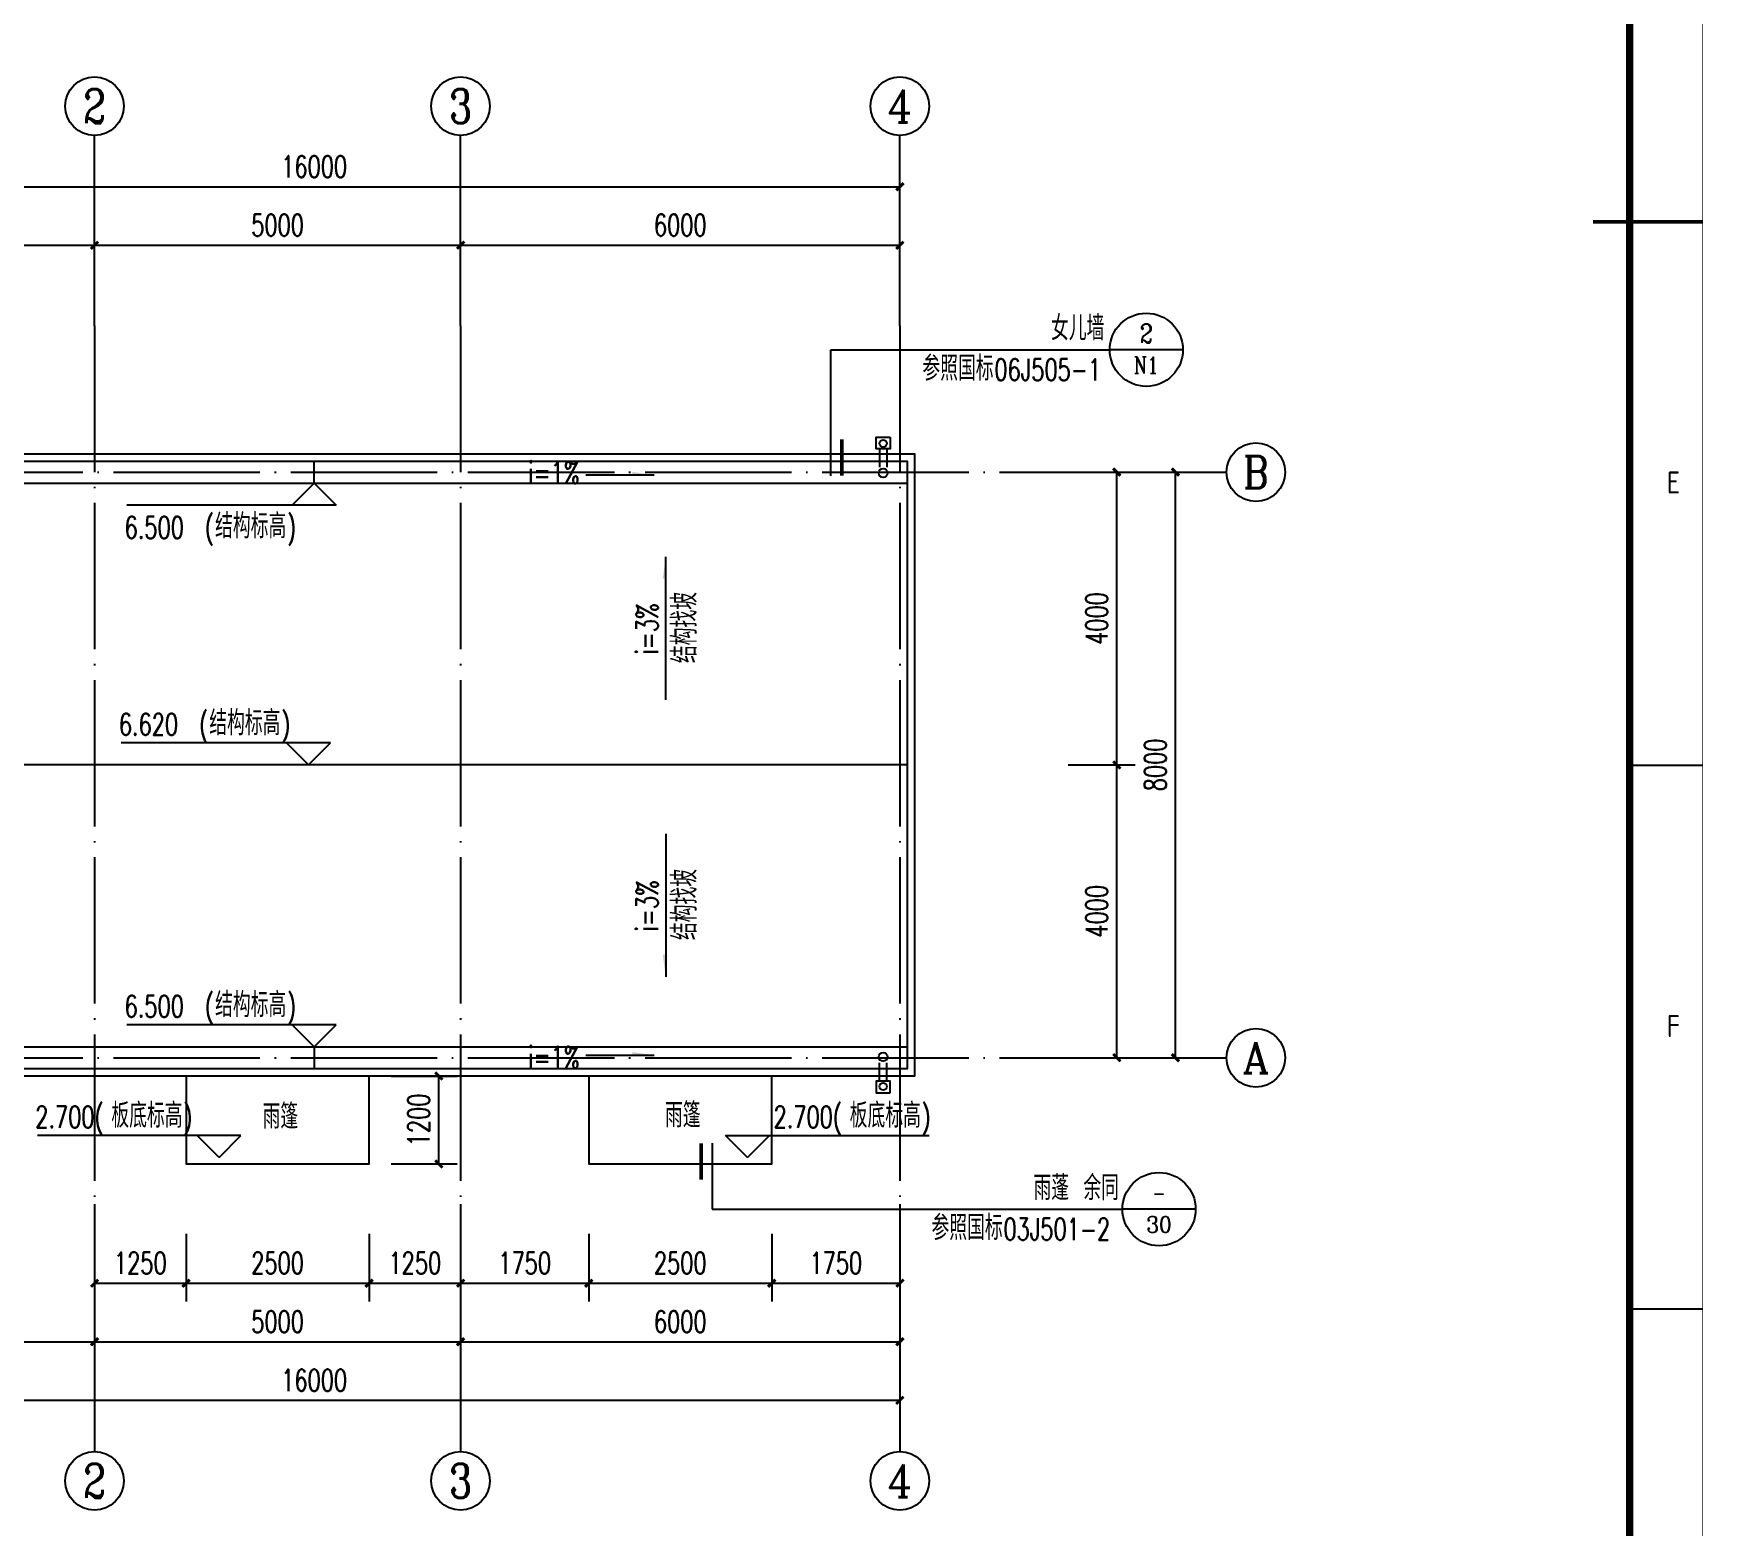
# Model space of a CAD drawing. Extents: x 36816 to 262577, y 14502 to 89811.
# Drawn here: x 239752 to 262577, y 33087 to 53485 of the extents above; entities that cross this region are included whole.
import ezdxf
from ezdxf.enums import TextEntityAlignment as Align

# ---------------------------------------------------------------- set-up
doc = ezdxf.new("R2010")
doc.units = 0
doc.header["$LTSCALE"] = 1000
doc.header["$MEASUREMENT"] = 0
doc.linetypes.add('DASH', pattern=[0.35, 0.25, -0.1])
doc.linetypes.add('DOTE', pattern=[2.42, 2, -0.2, 0.02, -0.2])
doc.layers.get('0').update_dxf_attribs({"color": 8})
doc.layers.get('Defpoints').update_dxf_attribs({"color": 8})
for name, color, linetype in [('3T_WOOD', 8, 'Continuous'), ('AXIS', 8, 'Continuous'), ('AXIS_TEXT', 8, 'Continuous'), ('DIM_ELEV', 8, 'Continuous'), ('DIM_IDEN', 8, 'Continuous'), ('DIM_SYMB', 8, 'Continuous'), ('DOTE', 8, 'DOTE'), ('PUB_DIM', 8, 'Continuous'), ('PUB_TEXT', 8, 'Continuous'), ('坡道', 8, 'Continuous')]:
    doc.layers.add(name, color=color, linetype=linetype)
doc.styles.add('_TCH_AXIS', font='COMPLEX.shx', dxfattribs={"bigfont": 'gbcbig.shx'})
doc.styles.add('_TCH_DIM', font='simplex.shx', dxfattribs={"bigfont": 'gbcbig.shx'})
doc.styles.add('_TCH_DIM_T3', font='simplex.shx', dxfattribs={"width": 0.705882, "bigfont": 'gbcbig.shx'})
doc.styles.add('_TCH_LABEL', font='COMPLEX', dxfattribs={"bigfont": 'GBCBIG'})
doc.styles.add('COMPLEX', font='COMPLEX')
doc.styles.get("Standard").update_dxf_attribs({"font": 'gbenor.shx', "bigfont": 'gbcbig.shx'})
doc.styles.add('TK', font='GEDITXT.SHX', dxfattribs={"width": 0.85, "height": 3.5, "bigfont": 'DXT.SHX'})
doc.dimstyles.new('_TCH_ARCH&&100', dxfattribs={"dimtxt": 297.5, "dimasz": 100, "dimexe": 250, "dimexo": 300, "dimgap": 126.25, "dimtad": 1, "dimdec": 0, "dimzin": 0, "dimdsep": 46, "dimtxsty": '_TCH_DIM_T3', "dimblk": 'ARCHTICK', "dimcen": 0.09, "dimclrt": 7, "dimazin": 2, "dimtfac": 1, "dimtdec": 0, "dimtix": 1, "dimtmove": 2, "dimatfit": 3, "dimldrblk": 'ARCHTICK', "dimfxl": 0, "dimtolj": 1, "dimtzin": 0, "dimarcsym": 0})

# ---------------------------------------------------------------- blocks, each defined once
blk = doc.blocks.new('GEDI_WK_A11')
at = {"color": 3}
for p, q in [((1040, 297), (1050, 297)), ((1040, 222.75), (1050, 222.75)), ((1040, 148.5), (1050, 148.5))]:
    blk.add_line(p, q, dxfattribs=at)
for points, const_width in [([(0, 0), (1050, 0), (1050, 594), (0, 594)], 0.1), ([(25, 10), (1040, 10), (1040, 584), (25, 584)], 1)]:
    blk.add_lwpolyline(points, close=True, dxfattribs=dict(at, const_width=const_width))
at = {"color": 3, "const_width": 0.5}
blk.add_lwpolyline([(1035, 297), (1050, 297)], dxfattribs=at)
at = {"color": 3}
for s, p in [('E', (1046, 259.88)), ('F', (1046, 185.62))]:
    blk.add_text(s, height=3, dxfattribs=at).set_placement(p, align=Align.CENTER)
blk = doc.blocks.new('A$C7DF8697A')
blk.add_blockref('GEDI_WK_A11', (0, 0))
at = {"style": 'TK', "width": 0.85}
for tag, height, p in [('PROJECTNAME', 4.75, (985, 44)), ('PHASE', 4, (1027, 44)), ('DRAWINGNAME', 4.75, (995, 31))]:
    blk.add_attdef(tag, text='', height=height, dxfattribs=at).set_placement(p, align=Align.MIDDLE_CENTER)
for tag, p, height in [('APPROVE', (872, 32.75), 3.5), ('DESIGN', (917, 32.75), 3.5), ('REVIEW1', (872, 25.75), 3.5), ('DRAW', (917, 25.75), 3.5), ('REVIEW2', (872, 18.75), 3.5), ('PROPORTION', (917, 18.75), 3.5), ('DRAWINGNUMBER', (967, 18.5), 4), ('CHECK', (872, 11.75), 3.5), ('DATE', (917, 11.75), 3.5), ('VERSION', (1033, 11.75), 3.5)]:
    blk.add_attdef(tag, p, '', height=height, dxfattribs=at)
blk = doc.blocks.new('_ArchTick')
at = {"color": 0, "linetype": 'ByBlock', "const_width": 0.4}
blk.add_lwpolyline([(-0.5, -0.5), (0.5, 0.5)], dxfattribs=at)
blk = doc.blocks.new('*D111')
at = {"layer": 'Defpoints', "color": 0, "transparency": 16777216}
for p in [(244337, 39242), (245289, 39242), (244337, 38042)]:
    blk.add_point(p, dxfattribs=at)
at = {"layer": 'PUB_DIM', "color": 0, "lineweight": -2, "transparency": 16777216}
for p, q in [((244637, 39242), (245539, 39242)), ((245289, 38042), (245289, 39242)), ((244637, 38042), (245539, 38042))]:
    blk.add_line(p, q, dxfattribs=at)
at = {"layer": 'PUB_DIM', "color": 0, "lineweight": -2, "transparency": 16777216, "xscale": 100, "yscale": 100, "zscale": 100}
for p, rotation in [((245289, 39242), 90), ((245289, 38042), 270)]:
    blk.add_blockref('_ArchTick', p, dxfattribs=dict(at, rotation=rotation))
at = {"layer": 'PUB_DIM', "color": 7, "transparency": 16777216, "insert": (245014, 38642), "char_height": 297.5, "attachment_point": 5, "rotation": 90, "style": '_TCH_DIM_T3'}
blk.add_mtext('\\A1;1200', dxfattribs=at)
blk = doc.blocks.new('*D112')
at = {"layer": 'Defpoints', "color": 0, "transparency": 16777216}
for p in [(240587, 37385), (241837, 37385), (241837, 36412)]:
    blk.add_point(p, dxfattribs=at)
at = {"layer": 'PUB_DIM', "color": 0, "lineweight": -2, "transparency": 16777216}
for p, q in [((240587, 37085), (240587, 36162)), ((241837, 37085), (241837, 36162)), ((240587, 36412), (241837, 36412))]:
    blk.add_line(p, q, dxfattribs=at)
at = {"layer": 'PUB_DIM', "color": 0, "lineweight": -2, "transparency": 16777216, "xscale": 100, "yscale": 100, "zscale": 100, "rotation": 180}
blk.add_blockref('_ArchTick', (240587, 36412), dxfattribs=at)
at = {"layer": 'PUB_DIM', "color": 0, "lineweight": -2, "transparency": 16777216, "xscale": 100, "yscale": 100, "zscale": 100}
blk.add_blockref('_ArchTick', (241837, 36412), dxfattribs=at)
at = {"layer": 'PUB_DIM', "color": 7, "transparency": 16777216, "insert": (241212, 36687), "char_height": 297.5, "attachment_point": 5, "style": '_TCH_DIM_T3'}
blk.add_mtext('\\A1;1250', dxfattribs=at)
blk = doc.blocks.new('*D113')
at = {"layer": 'Defpoints', "color": 0, "transparency": 16777216}
for p in [(241837, 37385), (244337, 37385), (244337, 36412)]:
    blk.add_point(p, dxfattribs=at)
at = {"layer": 'PUB_DIM', "color": 0, "lineweight": -2, "transparency": 16777216}
for p, q in [((241837, 37085), (241837, 36162)), ((244337, 37085), (244337, 36162)), ((241837, 36412), (244337, 36412))]:
    blk.add_line(p, q, dxfattribs=at)
at = {"layer": 'PUB_DIM', "color": 0, "lineweight": -2, "transparency": 16777216, "xscale": 100, "yscale": 100, "zscale": 100, "rotation": 180}
blk.add_blockref('_ArchTick', (241837, 36412), dxfattribs=at)
at = {"layer": 'PUB_DIM', "color": 0, "lineweight": -2, "transparency": 16777216, "xscale": 100, "yscale": 100, "zscale": 100}
blk.add_blockref('_ArchTick', (244337, 36412), dxfattribs=at)
at = {"layer": 'PUB_DIM', "color": 7, "transparency": 16777216, "insert": (243087, 36687), "char_height": 297.5, "attachment_point": 5, "style": '_TCH_DIM_T3'}
blk.add_mtext('\\A1;2500', dxfattribs=at)
blk = doc.blocks.new('*D114')
at = {"layer": 'Defpoints', "color": 0, "transparency": 16777216}
for p in [(244337, 37385), (245587, 37385), (245587, 36412)]:
    blk.add_point(p, dxfattribs=at)
at = {"layer": 'PUB_DIM', "color": 0, "lineweight": -2, "transparency": 16777216}
for p, q in [((244337, 37085), (244337, 36162)), ((245587, 37085), (245587, 36162)), ((244337, 36412), (245587, 36412))]:
    blk.add_line(p, q, dxfattribs=at)
at = {"layer": 'PUB_DIM', "color": 0, "lineweight": -2, "transparency": 16777216, "xscale": 100, "yscale": 100, "zscale": 100, "rotation": 180}
blk.add_blockref('_ArchTick', (244337, 36412), dxfattribs=at)
at = {"layer": 'PUB_DIM', "color": 0, "lineweight": -2, "transparency": 16777216, "xscale": 100, "yscale": 100, "zscale": 100}
blk.add_blockref('_ArchTick', (245587, 36412), dxfattribs=at)
at = {"layer": 'PUB_DIM', "color": 7, "transparency": 16777216, "insert": (244962, 36687), "char_height": 297.5, "attachment_point": 5, "style": '_TCH_DIM_T3'}
blk.add_mtext('\\A1;1250', dxfattribs=at)
blk = doc.blocks.new('*D115')
at = {"layer": 'Defpoints', "color": 0, "transparency": 16777216}
for p in [(245587, 37385), (247337, 37385), (247337, 36412)]:
    blk.add_point(p, dxfattribs=at)
at = {"layer": 'PUB_DIM', "color": 0, "lineweight": -2, "transparency": 16777216}
for p, q in [((245587, 37085), (245587, 36162)), ((247337, 37085), (247337, 36162)), ((245587, 36412), (247337, 36412))]:
    blk.add_line(p, q, dxfattribs=at)
at = {"layer": 'PUB_DIM', "color": 0, "lineweight": -2, "transparency": 16777216, "xscale": 100, "yscale": 100, "zscale": 100, "rotation": 180}
blk.add_blockref('_ArchTick', (245587, 36412), dxfattribs=at)
at = {"layer": 'PUB_DIM', "color": 0, "lineweight": -2, "transparency": 16777216, "xscale": 100, "yscale": 100, "zscale": 100}
blk.add_blockref('_ArchTick', (247337, 36412), dxfattribs=at)
at = {"layer": 'PUB_DIM', "color": 7, "transparency": 16777216, "insert": (246462, 36687), "char_height": 297.5, "attachment_point": 5, "style": '_TCH_DIM_T3'}
blk.add_mtext('\\A1;1750', dxfattribs=at)
blk = doc.blocks.new('*D116')
at = {"layer": 'Defpoints', "color": 0, "transparency": 16777216}
for p in [(247337, 37385), (249837, 37385), (249837, 36412)]:
    blk.add_point(p, dxfattribs=at)
at = {"layer": 'PUB_DIM', "color": 0, "lineweight": -2, "transparency": 16777216}
for p, q in [((247337, 37085), (247337, 36162)), ((249837, 37085), (249837, 36162)), ((247337, 36412), (249837, 36412))]:
    blk.add_line(p, q, dxfattribs=at)
at = {"layer": 'PUB_DIM', "color": 0, "lineweight": -2, "transparency": 16777216, "xscale": 100, "yscale": 100, "zscale": 100, "rotation": 180}
blk.add_blockref('_ArchTick', (247337, 36412), dxfattribs=at)
at = {"layer": 'PUB_DIM', "color": 0, "lineweight": -2, "transparency": 16777216, "xscale": 100, "yscale": 100, "zscale": 100}
blk.add_blockref('_ArchTick', (249837, 36412), dxfattribs=at)
at = {"layer": 'PUB_DIM', "color": 7, "transparency": 16777216, "insert": (248587, 36687), "char_height": 297.5, "attachment_point": 5, "style": '_TCH_DIM_T3'}
blk.add_mtext('\\A1;2500', dxfattribs=at)
blk = doc.blocks.new('*D117')
at = {"layer": 'Defpoints', "color": 0, "transparency": 16777216}
for p in [(249837, 37385), (251587, 37385), (251587, 36412)]:
    blk.add_point(p, dxfattribs=at)
at = {"layer": 'PUB_DIM', "color": 0, "lineweight": -2, "transparency": 16777216}
for p, q in [((249837, 37085), (249837, 36162)), ((251587, 37085), (251587, 36162)), ((249837, 36412), (251587, 36412))]:
    blk.add_line(p, q, dxfattribs=at)
at = {"layer": 'PUB_DIM', "color": 0, "lineweight": -2, "transparency": 16777216, "xscale": 100, "yscale": 100, "zscale": 100, "rotation": 180}
blk.add_blockref('_ArchTick', (249837, 36412), dxfattribs=at)
at = {"layer": 'PUB_DIM', "color": 0, "lineweight": -2, "transparency": 16777216, "xscale": 100, "yscale": 100, "zscale": 100}
blk.add_blockref('_ArchTick', (251587, 36412), dxfattribs=at)
at = {"layer": 'PUB_DIM', "color": 7, "transparency": 16777216, "insert": (250712, 36687), "char_height": 297.5, "attachment_point": 5, "style": '_TCH_DIM_T3'}
blk.add_mtext('\\A1;1750', dxfattribs=at)
blk = doc.blocks.new('*D121')
at = {"layer": 'AXIS', "color": 0, "lineweight": -2, "transparency": 16777216}
for p, q in [((253887, 43492), (254800, 43492)), ((254550, 39492), (254550, 43492)), ((253887, 39492), (254800, 39492))]:
    blk.add_line(p, q, dxfattribs=at)
at = {"layer": 'Defpoints', "color": 0, "transparency": 16777216}
for p in [(253587, 43492), (254550, 43492), (253587, 39492)]:
    blk.add_point(p, dxfattribs=at)
at = {"layer": 'AXIS', "color": 0, "lineweight": -2, "transparency": 16777216, "xscale": 100, "yscale": 100, "zscale": 100}
for p, rotation in [((254550, 43492), 90), ((254550, 39492), 270)]:
    blk.add_blockref('_ArchTick', p, dxfattribs=dict(at, rotation=rotation))
at = {"layer": 'AXIS', "color": 7, "transparency": 16777216, "insert": (254275, 41492), "char_height": 297.5, "attachment_point": 5, "rotation": 90, "style": '_TCH_DIM_T3'}
blk.add_mtext('\\A1;4000', dxfattribs=at)
blk = doc.blocks.new('*D122')
at = {"layer": 'AXIS', "color": 0, "lineweight": -2, "transparency": 16777216}
for p, q in [((253887, 47492), (254800, 47492)), ((254550, 43492), (254550, 47492)), ((253887, 43492), (254800, 43492))]:
    blk.add_line(p, q, dxfattribs=at)
at = {"layer": 'Defpoints', "color": 0, "transparency": 16777216}
for p in [(253587, 47492), (254550, 47492), (253587, 43492)]:
    blk.add_point(p, dxfattribs=at)
at = {"layer": 'AXIS', "color": 0, "lineweight": -2, "transparency": 16777216, "xscale": 100, "yscale": 100, "zscale": 100}
for p, rotation in [((254550, 47492), 90), ((254550, 43492), 270)]:
    blk.add_blockref('_ArchTick', p, dxfattribs=dict(at, rotation=rotation))
at = {"layer": 'AXIS', "color": 7, "transparency": 16777216, "insert": (254275, 45492), "char_height": 297.5, "attachment_point": 5, "rotation": 90, "style": '_TCH_DIM_T3'}
blk.add_mtext('\\A1;4000', dxfattribs=at)
blk = doc.blocks.new('*D123')
at = {"layer": 'AXIS', "color": 0, "lineweight": -2, "transparency": 16777216}
for p, q in [((253887, 47492), (255600, 47492)), ((255350, 39492), (255350, 47492)), ((253887, 39492), (255600, 39492))]:
    blk.add_line(p, q, dxfattribs=at)
at = {"layer": 'Defpoints', "color": 0, "transparency": 16777216}
for p in [(253587, 47492), (255350, 47492), (253587, 39492)]:
    blk.add_point(p, dxfattribs=at)
at = {"layer": 'AXIS', "color": 0, "lineweight": -2, "transparency": 16777216, "xscale": 100, "yscale": 100, "zscale": 100}
for p, rotation in [((255350, 47492), 90), ((255350, 39492), 270)]:
    blk.add_blockref('_ArchTick', p, dxfattribs=dict(at, rotation=rotation))
at = {"layer": 'AXIS', "color": 7, "transparency": 16777216, "insert": (255075, 43492), "char_height": 297.5, "attachment_point": 5, "rotation": 90, "style": '_TCH_DIM_T3'}
blk.add_mtext('\\A1;8000', dxfattribs=at)
blk = doc.blocks.new('*D128')
at = {"layer": 'AXIS', "color": 0, "lineweight": -2, "transparency": 16777216}
for p, q in [((235587, 37192), (235587, 35362)), ((240587, 37192), (240587, 35362)), ((235587, 35612), (240587, 35612))]:
    blk.add_line(p, q, dxfattribs=at)
at = {"layer": 'Defpoints', "color": 0, "transparency": 16777216}
for p in [(235587, 37492), (240587, 37492), (240587, 35612)]:
    blk.add_point(p, dxfattribs=at)
at = {"layer": 'AXIS', "color": 0, "lineweight": -2, "transparency": 16777216, "xscale": 100, "yscale": 100, "zscale": 100, "rotation": 180}
blk.add_blockref('_ArchTick', (235587, 35612), dxfattribs=at)
at = {"layer": 'AXIS', "color": 0, "lineweight": -2, "transparency": 16777216, "xscale": 100, "yscale": 100, "zscale": 100}
blk.add_blockref('_ArchTick', (240587, 35612), dxfattribs=at)
at = {"layer": 'AXIS', "color": 7, "transparency": 16777216, "insert": (238087, 35887), "char_height": 297.5, "attachment_point": 5, "style": '_TCH_DIM_T3'}
blk.add_mtext('\\A1;5000', dxfattribs=at)
blk = doc.blocks.new('*D129')
at = {"layer": 'AXIS', "color": 0, "lineweight": -2, "transparency": 16777216}
for p, q in [((240587, 37192), (240587, 35362)), ((245587, 37192), (245587, 35362)), ((240587, 35612), (245587, 35612))]:
    blk.add_line(p, q, dxfattribs=at)
at = {"layer": 'Defpoints', "color": 0, "transparency": 16777216}
for p in [(240587, 37492), (245587, 37492), (245587, 35612)]:
    blk.add_point(p, dxfattribs=at)
at = {"layer": 'AXIS', "color": 0, "lineweight": -2, "transparency": 16777216, "xscale": 100, "yscale": 100, "zscale": 100, "rotation": 180}
blk.add_blockref('_ArchTick', (240587, 35612), dxfattribs=at)
at = {"layer": 'AXIS', "color": 0, "lineweight": -2, "transparency": 16777216, "xscale": 100, "yscale": 100, "zscale": 100}
blk.add_blockref('_ArchTick', (245587, 35612), dxfattribs=at)
at = {"layer": 'AXIS', "color": 7, "transparency": 16777216, "insert": (243087, 35887), "char_height": 297.5, "attachment_point": 5, "style": '_TCH_DIM_T3'}
blk.add_mtext('\\A1;5000', dxfattribs=at)
blk = doc.blocks.new('*D130')
at = {"layer": 'AXIS', "color": 0, "lineweight": -2, "transparency": 16777216}
for p, q in [((245587, 37192), (245587, 35362)), ((251587, 37192), (251587, 35362)), ((245587, 35612), (251587, 35612))]:
    blk.add_line(p, q, dxfattribs=at)
at = {"layer": 'Defpoints', "color": 0, "transparency": 16777216}
for p in [(245587, 37492), (251587, 37492), (251587, 35612)]:
    blk.add_point(p, dxfattribs=at)
at = {"layer": 'AXIS', "color": 0, "lineweight": -2, "transparency": 16777216, "xscale": 100, "yscale": 100, "zscale": 100, "rotation": 180}
blk.add_blockref('_ArchTick', (245587, 35612), dxfattribs=at)
at = {"layer": 'AXIS', "color": 0, "lineweight": -2, "transparency": 16777216, "xscale": 100, "yscale": 100, "zscale": 100}
blk.add_blockref('_ArchTick', (251587, 35612), dxfattribs=at)
at = {"layer": 'AXIS', "color": 7, "transparency": 16777216, "insert": (248587, 35887), "char_height": 297.5, "attachment_point": 5, "style": '_TCH_DIM_T3'}
blk.add_mtext('\\A1;6000', dxfattribs=at)
blk = doc.blocks.new('*D131')
at = {"layer": 'AXIS', "color": 0, "lineweight": -2, "transparency": 16777216}
for p, q in [((235587, 37192), (235587, 34562)), ((251587, 37192), (251587, 34562)), ((235587, 34812), (251587, 34812))]:
    blk.add_line(p, q, dxfattribs=at)
at = {"layer": 'Defpoints', "color": 0, "transparency": 16777216}
for p in [(235587, 37492), (251587, 37492), (251587, 34812)]:
    blk.add_point(p, dxfattribs=at)
at = {"layer": 'AXIS', "color": 0, "lineweight": -2, "transparency": 16777216, "xscale": 100, "yscale": 100, "zscale": 100, "rotation": 180}
blk.add_blockref('_ArchTick', (235587, 34812), dxfattribs=at)
at = {"layer": 'AXIS', "color": 0, "lineweight": -2, "transparency": 16777216, "xscale": 100, "yscale": 100, "zscale": 100}
blk.add_blockref('_ArchTick', (251587, 34812), dxfattribs=at)
at = {"layer": 'AXIS', "color": 7, "transparency": 16777216, "insert": (243587, 35087), "char_height": 297.5, "attachment_point": 5, "style": '_TCH_DIM_T3'}
blk.add_mtext('\\A1;16000', dxfattribs=at)
blk = doc.blocks.new('*D132')
at = {"layer": 'AXIS', "color": 0, "lineweight": -2, "transparency": 16777216}
for p, q in [((235587, 49792), (235587, 50841)), ((240587, 49792), (240587, 50841)), ((235587, 50591), (240587, 50591))]:
    blk.add_line(p, q, dxfattribs=at)
at = {"layer": 'Defpoints', "color": 0, "transparency": 16777216}
for p in [(240587, 50591), (235587, 49492), (240587, 49492)]:
    blk.add_point(p, dxfattribs=at)
at = {"layer": 'AXIS', "color": 0, "lineweight": -2, "transparency": 16777216, "xscale": 100, "yscale": 100, "zscale": 100, "rotation": 180}
blk.add_blockref('_ArchTick', (235587, 50591), dxfattribs=at)
at = {"layer": 'AXIS', "color": 0, "lineweight": -2, "transparency": 16777216, "xscale": 100, "yscale": 100, "zscale": 100}
blk.add_blockref('_ArchTick', (240587, 50591), dxfattribs=at)
at = {"layer": 'AXIS', "color": 7, "transparency": 16777216, "insert": (238087, 50866), "char_height": 297.5, "attachment_point": 5, "style": '_TCH_DIM_T3'}
blk.add_mtext('\\A1;5000', dxfattribs=at)
blk = doc.blocks.new('*D133')
at = {"layer": 'AXIS', "color": 0, "lineweight": -2, "transparency": 16777216}
for p, q in [((240587, 49792), (240587, 50841)), ((245587, 49792), (245587, 50841)), ((240587, 50591), (245587, 50591))]:
    blk.add_line(p, q, dxfattribs=at)
at = {"layer": 'Defpoints', "color": 0, "transparency": 16777216}
for p in [(245587, 50591), (240587, 49492), (245587, 49492)]:
    blk.add_point(p, dxfattribs=at)
at = {"layer": 'AXIS', "color": 0, "lineweight": -2, "transparency": 16777216, "xscale": 100, "yscale": 100, "zscale": 100, "rotation": 180}
blk.add_blockref('_ArchTick', (240587, 50591), dxfattribs=at)
at = {"layer": 'AXIS', "color": 0, "lineweight": -2, "transparency": 16777216, "xscale": 100, "yscale": 100, "zscale": 100}
blk.add_blockref('_ArchTick', (245587, 50591), dxfattribs=at)
at = {"layer": 'AXIS', "color": 7, "transparency": 16777216, "insert": (243087, 50866), "char_height": 297.5, "attachment_point": 5, "style": '_TCH_DIM_T3'}
blk.add_mtext('\\A1;5000', dxfattribs=at)
blk = doc.blocks.new('*D134')
at = {"layer": 'AXIS', "color": 0, "lineweight": -2, "transparency": 16777216}
for p, q in [((245587, 49792), (245587, 50841)), ((251587, 49792), (251587, 50841)), ((245587, 50591), (251587, 50591))]:
    blk.add_line(p, q, dxfattribs=at)
at = {"layer": 'Defpoints', "color": 0, "transparency": 16777216}
for p in [(251587, 50591), (245587, 49492), (251587, 49492)]:
    blk.add_point(p, dxfattribs=at)
at = {"layer": 'AXIS', "color": 0, "lineweight": -2, "transparency": 16777216, "xscale": 100, "yscale": 100, "zscale": 100, "rotation": 180}
blk.add_blockref('_ArchTick', (245587, 50591), dxfattribs=at)
at = {"layer": 'AXIS', "color": 0, "lineweight": -2, "transparency": 16777216, "xscale": 100, "yscale": 100, "zscale": 100}
blk.add_blockref('_ArchTick', (251587, 50591), dxfattribs=at)
at = {"layer": 'AXIS', "color": 7, "transparency": 16777216, "insert": (248587, 50866), "char_height": 297.5, "attachment_point": 5, "style": '_TCH_DIM_T3'}
blk.add_mtext('\\A1;6000', dxfattribs=at)
blk = doc.blocks.new('*D135')
at = {"layer": 'AXIS', "color": 0, "lineweight": -2, "transparency": 16777216}
for p, q in [((235587, 49792), (235587, 51641)), ((251587, 49792), (251587, 51641)), ((235587, 51391), (251587, 51391))]:
    blk.add_line(p, q, dxfattribs=at)
at = {"layer": 'Defpoints', "color": 0, "transparency": 16777216}
for p in [(251587, 51391), (235587, 49492), (251587, 49492)]:
    blk.add_point(p, dxfattribs=at)
at = {"layer": 'AXIS', "color": 0, "lineweight": -2, "transparency": 16777216, "xscale": 100, "yscale": 100, "zscale": 100, "rotation": 180}
blk.add_blockref('_ArchTick', (235587, 51391), dxfattribs=at)
at = {"layer": 'AXIS', "color": 0, "lineweight": -2, "transparency": 16777216, "xscale": 100, "yscale": 100, "zscale": 100}
blk.add_blockref('_ArchTick', (251587, 51391), dxfattribs=at)
at = {"layer": 'AXIS', "color": 7, "transparency": 16777216, "insert": (243587, 51666), "char_height": 297.5, "attachment_point": 5, "style": '_TCH_DIM_T3'}
blk.add_mtext('\\A1;16000', dxfattribs=at)
blk = doc.blocks.new('_AXISO')
blk.add_circle((0, 0), 0.5)
at = {"layer": 'AXIS_TEXT', "style": 'COMPLEX', "width": 1.041667}
blk.add_attdef('A', text='', height=0.56, dxfattribs=at).set_placement((-0.25, -0.28), (0.25, -0.28), align=Align.FIT)

msp = doc.modelspace()

# ---------------------------------------------------------------- hatches: boundary and pattern name
at = {"layer": 'DIM_SYMB'}
for points in [[(248232.8, 47454.2), (247932.8, 47454.2), (247932.8, 47494.2)], [(248388.3, 46335.7), (248388.3, 46035.7), (248348.3, 46035.7)], [(248388.3, 40599.4), (248388.3, 40899.4), (248348.3, 40899.4)], [(248232.8, 39529.1), (247932.8, 39529.1), (247932.8, 39569.1)]]:
    msp.add_hatch(color=256, dxfattribs=at).paths.add_polyline_path(points)

# ---------------------------------------------------------------- linework, layer by layer
at = {"color": 8}
msp.add_line((251686.7, 43491.7), (235486.7, 43491.7), dxfattribs=at)
at = {"color": 4}
for points in [[(235386.7, 47741.7), (251786.7, 47741.7), (251786.7, 39241.7), (235386.7, 39241.7)], [(235486.7, 47641.7), (251686.7, 47641.7), (251686.7, 39341.7), (235486.7, 39341.7)]]:
    msp.add_lwpolyline(points, close=True, dxfattribs=at)
at = {"layer": '3T_WOOD', "linetype": 'DASH'}
for p, q in [((251308.4, 47809.9), (251308.4, 47515.3)), ((251408.4, 47809.9), (251408.4, 47511.4)), ((251308.4, 39173.5), (251308.4, 39468)), ((251408.4, 39173.5), (251408.4, 39471.9))]:
    msp.add_line(p, q, dxfattribs=at)
at = {"layer": '3T_WOOD'}
for p, q in [((243586.7, 47341.7), (243586.7, 47641.7)), ((235486.7, 47341.7), (251686.7, 47341.7)), ((235486.7, 39641.7), (251686.7, 39641.7)), ((243586.7, 39641.7), (243586.7, 39341.7))]:
    msp.add_line(p, q, dxfattribs=at)
for points in [[(251453.4, 47969.9), (251453.4, 47809.9), (251263.4, 47809.9), (251263.4, 47969.9)], [(251453.4, 39013.5), (251453.4, 39173.5), (251263.4, 39173.5), (251263.4, 39013.5)]]:
    msp.add_lwpolyline(points, close=True, dxfattribs=at)
for centre, radius in [((251358.4, 47884.7), 50), ((251357.1, 47480.3), 60), ((251357.1, 39503), 60), ((251358.4, 39098.6), 50)]:
    msp.add_circle(centre, radius, dxfattribs=at)
at = {"layer": 'AXIS'}
for p, q in [((240586.7, 49491.7), (240586.7, 52091)), ((245586.7, 49491.7), (245586.7, 52091)), ((251586.7, 49491.7), (251586.7, 52091)), ((253586.7, 47491.7), (256049.7, 47491.7)), ((253586.7, 39491.7), (256049.7, 39491.7)), ((240586.7, 37491.7), (240586.7, 34112.2)), ((245586.7, 37491.7), (245586.7, 34112.2)), ((251586.7, 37491.7), (251586.7, 34112.2))]:
    msp.add_line(p, q, dxfattribs=at)
at = {"layer": 'DIM_ELEV'}
for p, q in [((243586.7, 47341.7), (243286.7, 47041.7)), ((243586.7, 47341.7), (243886.7, 47041.7)), ((243886.7, 47041.7), (241027.4, 47041.7)), ((243807.7, 43791.7), (240948.5, 43791.7)), ((243507.7, 43491.7), (243207.7, 43791.7)), ((243507.7, 43491.7), (243807.7, 43791.7)), ((243886.7, 39941.7), (241027.4, 39941.7)), ((243586.7, 39641.7), (243286.7, 39941.7)), ((243586.7, 39641.7), (243886.7, 39941.7)), ((242587.3, 38430), (239806.9, 38430)), ((242287.3, 38130), (241987.3, 38430)), ((242287.3, 38130), (242587.3, 38430)), ((249503.9, 38130), (249203.9, 38430)), ((249203.9, 38430), (251984.4, 38430)), ((249503.9, 38130), (249803.9, 38430))]:
    msp.add_line(p, q, dxfattribs=at)
at = {"layer": 'DIM_IDEN'}
for p, q in [((250644.4, 49163.5), (254452.3, 49163.5)), ((250644.4, 47442), (250644.4, 49163.5)), ((255452.3, 49163.5), (254452.3, 49163.5)), ((249020.8, 38324.4), (249020.8, 37423.3)), ((249020.8, 37423.3), (254626.3, 37423.3)), ((255626.3, 37423.3), (254626.3, 37423.3))]:
    msp.add_line(p, q, dxfattribs=at)
at = {"layer": 'DIM_IDEN', "const_width": 50}
for points in [[(250794.4, 47442), (250794.4, 47942)], [(248870.8, 38324.4), (248870.8, 37824.4)]]:
    msp.add_lwpolyline(points, dxfattribs=at)
at = {"layer": 'DIM_IDEN'}
for centre in [(254952.3, 49163.5), (255126.3, 37423.3)]:
    msp.add_circle(centre, 500, dxfattribs=at)
at = {"layer": 'DIM_SYMB'}
for points in [[(247295.6, 47454.2), (248232.8, 47454.2)], [(248388.3, 44382.5), (248388.3, 46335.7)], [(248388.3, 42552.6), (248388.3, 40599.4)], [(247295.6, 39529.1), (248232.8, 39529.1)]]:
    msp.add_lwpolyline(points, dxfattribs=at)
at = {"layer": 'DOTE'}
for p, q in [((240586.7, 49491.7), (240586.7, 37491.7)), ((245586.7, 49491.7), (245586.7, 37491.7)), ((251586.7, 49491.7), (251586.7, 37491.7)), ((233586.7, 47491.7), (253586.7, 47491.7)), ((233586.7, 39491.7), (253586.7, 39491.7))]:
    msp.add_line(p, q, dxfattribs=at)
at = {"layer": '坡道', "color": 2}
for points in [[(241836.7, 39241.7), (241836.7, 38041.7), (244336.7, 38041.7), (244336.7, 39241.7)], [(247336.7, 39241.7), (247336.7, 38041.7), (249836.7, 38041.7), (249836.7, 39241.7)]]:
    msp.add_lwpolyline(points, dxfattribs=at)

# ---------------------------------------------------------------- block references
at = {"xscale": 100, "yscale": 100, "zscale": 100}
msp.add_blockref('A$C7DF8697A', (157552.4, 21212.3), dxfattribs=at)
at = {"layer": 'AXIS'}
ref = msp.add_blockref('_AXISO', (240586.7, 52491), dxfattribs=dict(at, xscale=800, yscale=800, zscale=800))
ref.add_attrib('A', '2', dxfattribs={"layer": 'AXIS_TEXT', "height": 465.9, "style": '_TCH_AXIS'}).set_placement((240431.4, 52258), (240742, 52258), align=Align.FIT)
ref = msp.add_blockref('_AXISO', (245586.7, 52491), dxfattribs=dict(at, xscale=800, yscale=800, zscale=800))
ref.add_attrib('A', '3', dxfattribs={"layer": 'AXIS_TEXT', "height": 465.9, "style": '_TCH_AXIS'}).set_placement((245431.4, 52258), (245742, 52258), align=Align.FIT)
ref = msp.add_blockref('_AXISO', (251586.7, 52491), dxfattribs=dict(at, xscale=800, yscale=800, zscale=800))
ref.add_attrib('A', '4', dxfattribs={"layer": 'AXIS_TEXT', "height": 445.4, "style": '_TCH_AXIS'}).set_placement((251417, 52268.2), (251756.4, 52268.2), align=Align.FIT)
ref = msp.add_blockref('_AXISO', (256449.7, 47491.7), dxfattribs=dict(at, xscale=800, yscale=800, zscale=800))
ref.add_attrib('A', 'B', dxfattribs={"layer": 'AXIS_TEXT', "height": 435.3, "style": '_TCH_AXIS'}).set_placement((256273.5, 47274), (256625.8, 47274), align=Align.FIT)
ref = msp.add_blockref('_AXISO', (256449.7, 39491.7), dxfattribs=dict(at, xscale=800, yscale=800, zscale=800))
ref.add_attrib('A', 'A', dxfattribs={"layer": 'AXIS_TEXT', "height": 425.2, "style": '_TCH_AXIS'}).set_placement((256267.5, 39279.1), (256631.9, 39279.1), align=Align.FIT)
ref = msp.add_blockref('_AXISO', (240586.7, 33712.2), dxfattribs=dict(at, xscale=800, yscale=800, zscale=800))
ref.add_attrib('A', '2', dxfattribs={"layer": 'AXIS_TEXT', "height": 465.9, "style": '_TCH_AXIS'}).set_placement((240431.4, 33479.2), (240742, 33479.2), align=Align.FIT)
ref = msp.add_blockref('_AXISO', (245586.7, 33712.2), dxfattribs=dict(at, xscale=800, yscale=800, zscale=800))
ref.add_attrib('A', '3', dxfattribs={"layer": 'AXIS_TEXT', "height": 465.9, "style": '_TCH_AXIS'}).set_placement((245431.4, 33479.2), (245742, 33479.2), align=Align.FIT)
ref = msp.add_blockref('_AXISO', (251586.7, 33712.2), dxfattribs=dict(at, xscale=800, yscale=800, zscale=800))
ref.add_attrib('A', '4', dxfattribs={"layer": 'AXIS_TEXT', "height": 445.4, "style": '_TCH_AXIS'}).set_placement((251417, 33489.5), (251756.4, 33489.5), align=Align.FIT)

# ---------------------------------------------------------------- texts
at = {"layer": 'PUB_TEXT', "style": '_TCH_DIM'}
for s, p in [('女儿墙', (253651, 49290.8)), ('参照国标', (251894.3, 48742)), ('结构标高', (242233.4, 46586.7)), ('结构标高', (242154.5, 43896.7)), ('结构标高', (242233.4, 40046.7)), ('板底标高', (240816.9, 38535)), ('板底标高', (250901.4, 38535)), ('雨蓬', (253411.6, 37546.9)), ('余同', (254093.1, 37546.9)), ('参照国标', (252018.3, 37001.8))]:
    msp.add_text(s, height=337.59, dxfattribs=at).set_placement(p)
at = {"layer": 'PUB_TEXT', "style": '_TCH_LABEL'}
for s, height, p, p2 in [('2', 261, (254865.3, 49256), (255039.3, 49256)), ('N1', 224.2, (254781.4, 48841), (255123.1, 48841)), ('30', 221.93, (254951.9, 37102.7), (255300.6, 37102.7))]:
    msp.add_text(s, height=height, dxfattribs=at).set_placement(p, p2, align=Align.FIT)
at = {"layer": 'PUB_TEXT', "style": '_TCH_DIM', "width": 0.705882}
for s, p in [('06J505-1', (252877.3, 48742)), ('i=1%', (246510.6, 47337)), ('6.500', (240997.4, 46586.7)), ('(', (242093.4, 46586.7)), (')', (243216.4, 46586.7)), ('6.620', (240918.5, 43896.7)), ('(', (242014.5, 43896.7)), (')', (243137.4, 43896.7)), ('(', (242093.4, 40046.7)), (')', (243216.4, 40046.7)), ('6.500', (240997.4, 40046.7)), ('i=1%', (246510.6, 39348.8)), ('2.700(', (239776.9, 38535)), (')', (241799.8, 38535)), ('2.700(', (249861.4, 38535)), (')', (251884.4, 38535)), ('03J501-2', (253001.3, 37001.8))]:
    msp.add_text(s, height=297.5, dxfattribs=at).set_placement(p)
for p in [(248283.3, 44999.1), (248283.3, 41216)]:
    msp.add_text('i=3%', height=297.5, rotation=90, dxfattribs=at).set_placement(p)
at = {"layer": 'PUB_TEXT', "style": '_TCH_DIM'}
for p in [(248813.5, 44882.5), (248813.5, 41099.4)]:
    msp.add_text('结构找坡', height=337.59, rotation=90, dxfattribs=at).set_placement(p)
at = {"layer": 'PUB_TEXT'}
for p in [(242881.9, 38522.1), (248378.4, 38539.1)]:
    msp.add_text('雨篷', height=337.59, dxfattribs=at).set_placement(p)
at = {"layer": 'PUB_TEXT', "style": '_TCH_LABEL', "width": 0.777778}
msp.add_text('-', height=261, dxfattribs=at).set_placement((255039.3, 37515.8), (255213.3, 37515.8), align=Align.FIT)

# ---------------------------------------------------------------- dimensions: what is measured, and where the dimension line sits
at = {"layer": 'AXIS'}
for p1, p2, distance, picture, middle in [((235586.7, 49491.7), (251586.7, 49491.7), 1899.3, '*D135', (243586.7, 51666)), ((235586.7, 49491.7), (240586.7, 49491.7), 1099.3, '*D132', (238086.7, 50866)), ((240586.7, 49491.7), (245586.7, 49491.7), 1099.3, '*D133', (243086.7, 50866)), ((245586.7, 49491.7), (251586.7, 49491.7), 1099.3, '*D134', (248586.7, 50866)), ((253586.7, 43491.7), (253586.7, 47491.7), -963, '*D122', (254274.7, 45491.7)), ((253586.7, 39491.7), (253586.7, 47491.7), -1763, '*D123', (255074.7, 43491.7)), ((253586.7, 39491.7), (253586.7, 43491.7), -963, '*D121', (254274.7, 41491.7)), ((235586.7, 37491.7), (240586.7, 37491.7), -1879.5, '*D128', (238086.7, 35887.2)), ((235586.7, 37491.7), (251586.7, 37491.7), -2679.5, '*D131', (243586.7, 35087.2)), ((240586.7, 37491.7), (245586.7, 37491.7), -1879.5, '*D129', (243086.7, 35887.2)), ((245586.7, 37491.7), (251586.7, 37491.7), -1879.5, '*D130', (248586.7, 35887.2))]:
    dim = msp.add_aligned_dim(p1=p1, p2=p2, distance=distance, dimstyle='_TCH_ARCH&&100', dxfattribs=at)
    dim.commit()
    dim.dimension.update_dxf_attribs({"geometry": picture, "text_midpoint": middle})
at = {"layer": 'PUB_DIM'}
for p1, p2, distance, picture, middle in [((244336.7, 38041.7), (244336.7, 39241.7), -952.1, '*D111', (245013.7, 38641.7)), ((240586.7, 37385.3), (241836.7, 37385.3), -973.1, '*D112', (241211.7, 36687.2)), ((241836.7, 37385.3), (244336.7, 37385.3), -973.1, '*D113', (243086.7, 36687.2)), ((244336.7, 37385.3), (245586.7, 37385.3), -973.1, '*D114', (244961.7, 36687.2)), ((245586.7, 37385.3), (247336.7, 37385.3), -973.1, '*D115', (246461.7, 36687.2)), ((247336.7, 37385.3), (249836.7, 37385.3), -973.1, '*D116', (248586.7, 36687.2)), ((249836.7, 37385.3), (251586.7, 37385.3), -973.1, '*D117', (250711.7, 36687.2))]:
    dim = msp.add_aligned_dim(p1=p1, p2=p2, distance=distance, dimstyle='_TCH_ARCH&&100', dxfattribs=at)
    dim.commit()
    dim.dimension.update_dxf_attribs({"geometry": picture, "text_midpoint": middle})

doc.saveas('drawing.dxf')
